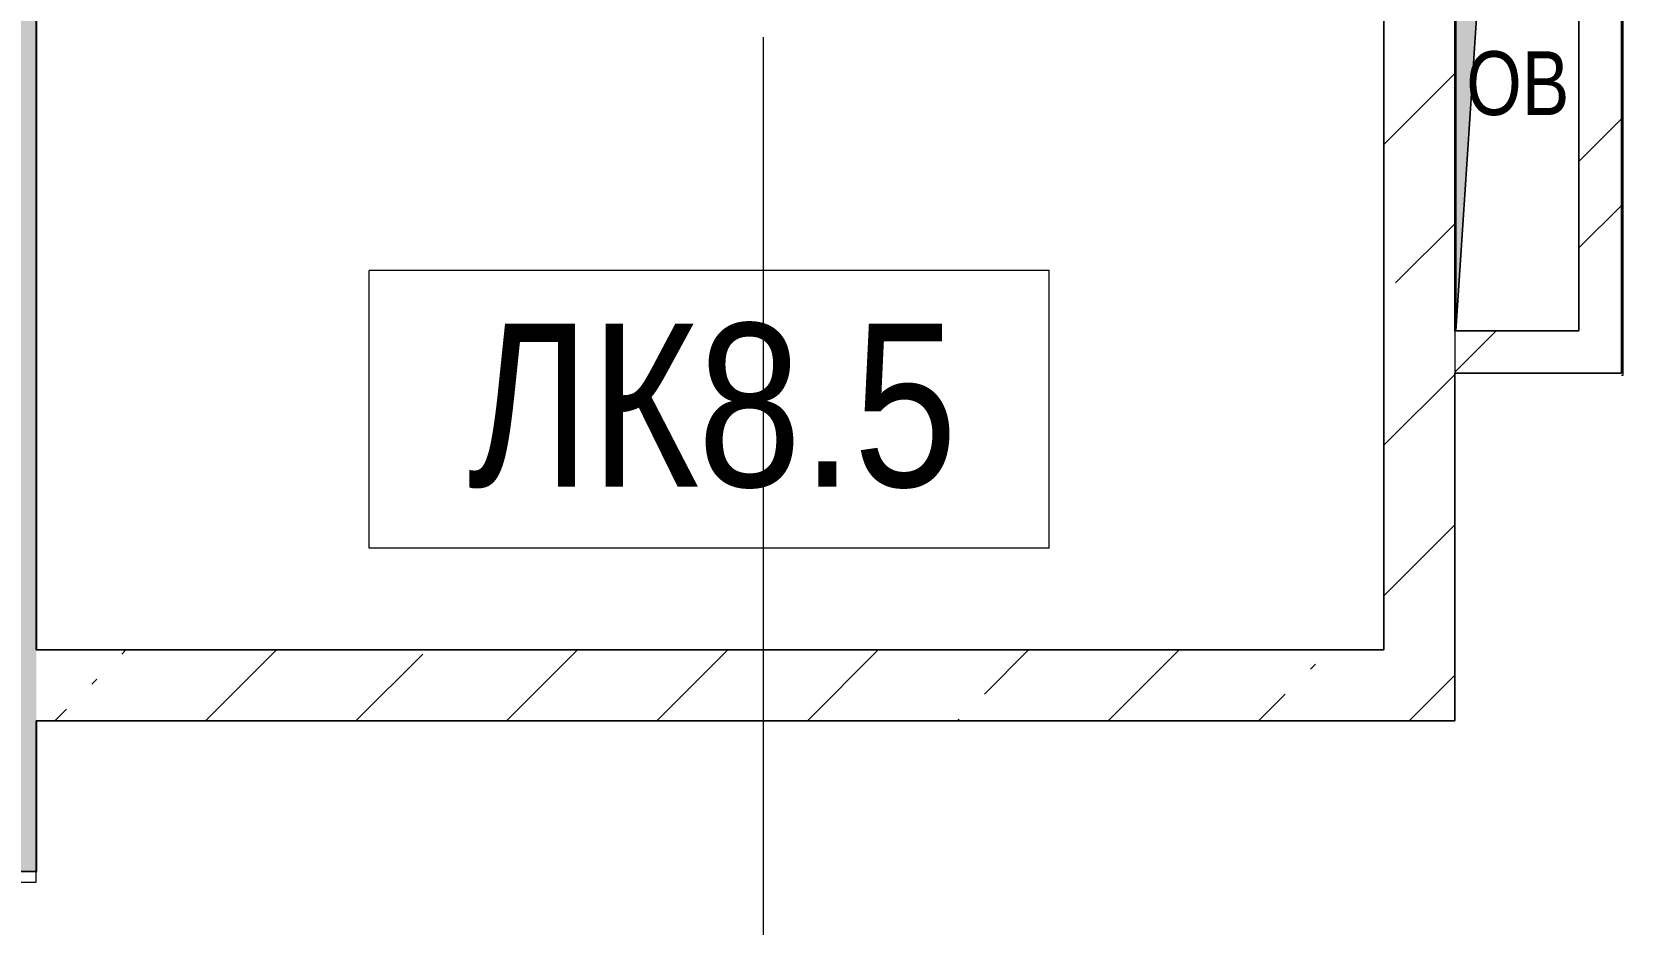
# Model space of a CAD drawing. Header units: millimetres. Extents: x 48966 to 155647, y -43515 to 26217.
# Drawn here: x 104469 to 108957, y -30106 to -27590 of the extents above; entities that cross this region are included whole.
import ezdxf

# ---------------------------------------------------------------- set-up
doc = ezdxf.new("R2010")
doc.units = ezdxf.units.MM
doc.linetypes.add('Осевые', pattern=[6350, 1270, -952.5, 3175, -952.5])
for name, color, linetype, lineweight in [('Двери', 7, 'Continuous', 9), ('Каркас_Импост', 7, 'Continuous', 9), ('Контуры', 7, 'Continuous', 9), ('Марки помещений', 7, 'Continuous', 9), ('Обобщенные модели', 7, 'Continuous', 9), ('Общие ребра', 7, 'Continuous', 9), ('Оси-2', 7, 'Осевые', 9), ('Панель', 7, 'Continuous', 9), ('Перекрытия', 7, 'Continuous', 9), ('Стены-1', 7, 'Continuous', 18), ('Типовые аннотации', 7, 'Continuous', 9), ('Штриховка разреза-1', 7, 'Continuous', 9), ('Элементы узлов', 7, 'Continuous', 9), ('Элементы узлов-1', 7, 'Continuous', 5)]:
    doc.layers.add(name, color=color, linetype=linetype, lineweight=lineweight)
doc.layers.add('Обобщенные модели-2', color=7, linetype='Continuous', lineweight=9, true_color=0xffbc79)
doc.styles.add('Arial', font='Arial.ttf', dxfattribs={"width": 0.8, "height": 180})
doc.styles.add('Arial Narrow_1', font='Arial Narrow.ttf', dxfattribs={"height": 460})
pattern_1 = [(45, (0, 0), (-502.8943, 502.8943), []), (45, (0, 762), (-502.8943, 502.8943), [])]
pattern_2 = [(45, (0, 0), (-424.264, 424.264), [600, -100, 20, -100]), (45, (0, 424), (-424.264, 424.264), [])]

# ---------------------------------------------------------------- blocks, each defined once
blk = doc.blocks.new('Дверь - Однопольная - ДВ14_21х10-6804472-План 5-го этажа на отм_ _12_600')
at = {"layer": 'Двери'}
for p, q in [((-439, 1108), (-479, 1108)), ((-479, 1108), (-479, 150)), ((-439, 150), (-439, 1108)), ((-479, 150), (-439, 150))]:
    blk.add_line(p, q, dxfattribs=at)
blk.add_arc((-479, 150), 958, 360, 90, dxfattribs=at)
at = {"layer": 'Каркас_Импост'}
for p, q in [((-480, 150), (-500, 150)), ((-500, 150), (-500, -150)), ((-480, 110), (-480, 150)), ((500, 150), (480, 150)), ((480, 150), (480, 110)), ((500, -150), (500, 150)), ((-470, 110), (-480, 110)), ((-470, -150), (-470, 110)), ((480, 110), (470, 110)), ((470, 110), (470, -150)), ((-500, -150), (-470, -150)), ((470, -150), (500, -150))]:
    blk.add_line(p, q, dxfattribs=at)
at = {"layer": 'Панель'}
for p, q in [((-479, 1108), (-439, 1108)), ((-479, 150), (-479, 1108)), ((-439, 1108), (-439, 150)), ((-439, 150), (-479, 150))]:
    blk.add_line(p, q, dxfattribs=at)
blk = doc.blocks.new('170_ОтверстиеПрямоугольноеВертикальное - 170_ОтверстиеПрямоугольноеВертикальное-5689286-План 5-го этажа на отм_ _12_600')
at = {"layer": 'Обобщенные модели'}
for p, q in [((-173.7, -700), (-173.7, 700)), ((-173.7, 700), (173.7, 700)), ((173.7, 700), (173.7, -700)), ((173.7, -700), (-173.7, -700))]:
    blk.add_line(p, q, dxfattribs=at)
blk = doc.blocks.new('Марка помещения_Р - Марка помещения-4575829-План 5-го этажа на отм_ _12_600')
at = {"layer": 'Марки помещений'}
for p, q in [((-4.79375, -1.95625), (-4.79375, 1.95625)), ((4.79375, 1.95625), (-4.79375, 1.95625)), ((4.79375, -1.95625), (4.79375, 1.95625)), ((4.79375, -1.95625), (-4.79375, -1.95625))]:
    blk.add_line(p, q, dxfattribs=at)

msp = doc.modelspace()

# ---------------------------------------------------------------- hatches: boundary and pattern name
at = {"layer": 'Штриховка разреза-1'}
h = msp.add_hatch(dxfattribs=at)
h.set_pattern_fill('FP_2', color=256, style=0, pattern_type=2)
h.set_pattern_definition(pattern_2)
h.paths.add_polyline_path([(104181.6, -31381.9), (104481.6, -31381.9), (104481.6, -30957.9), (104181.6, -30957.9), (104181.6, -31380.9)], flags=0)
h.paths.add_polyline_path([(104181.6, -29957.9), (104481.6, -29957.9), (104481.6, -21232.9), (104181.6, -21232.9), (104181.6, -29890.4)], flags=0)
h.paths.add_polyline_path([(104181.6, -19732.9), (104481.6, -19732.9), (104481.6, 9367.1), (104181.6, 9367.1), (104181.6, -18952.3)], flags=0)
h.paths.add_polyline_path([(104181.6, 10867.1), (104481.6, 10867.1), (104481.6, 23867.1), (104181.6, 23867.1), (104181.6, 11567.1)], flags=0)
h = msp.add_hatch(dxfattribs=at)
h.set_pattern_fill('FP_2', color=256, style=0, pattern_type=2)
h.set_pattern_definition(pattern_2)
h.paths.add_polyline_path([(108481.6, -29332.9), (108481.6, -21832.9), (108281.6, -21832.9), (108281.6, -29332.9)], flags=0)
h = msp.add_hatch(dxfattribs=at)
h.set_pattern_fill('FP_4', color=256, style=0, pattern_type=2)
h.set_pattern_definition(pattern_1)
h.paths.add_polyline_path([(108951.5, -28432.7), (108951.5, -27032.7), (108831.5, -27032.7), (108831.5, -28432.7)], flags=0)
h = msp.add_hatch(dxfattribs=at)
h.set_pattern_fill('FP_4', color=256, style=0, pattern_type=2)
h.set_pattern_definition(pattern_1)
h.paths.add_polyline_path([(108481.6, -28552.7), (108951.5, -28552.7), (108951.5, -28432.7), (108481.6, -28432.7)], flags=0)
h = msp.add_hatch(dxfattribs=at)
h.set_pattern_fill('FP_2', color=256, style=0, pattern_type=2)
h.set_pattern_definition(pattern_2)
h.paths.add_polyline_path([(104895.4, -29532.9), (108481.6, -29532.9), (108481.6, -29332.9), (104481.6, -29332.9), (104481.6, -29532.9)], flags=0)
at = {"layer": 'Элементы узлов-1'}
msp.add_hatch(color=256, dxfattribs=at).paths.add_polyline_path([(108484.2, -28432.7), (108571.6, -27120.1), (108831.5, -27032.7), (108484.2, -27032.7), (108484.2, -28085.4)], flags=0)

# ---------------------------------------------------------------- linework, layer by layer
at = {"layer": 'Контуры'}
for p, q in [((104481.6, -29332.9), (104481.6, -24832.9)), ((104481.6, -27227.9), (104481.6, -29332.9)), ((104481.6, -27227.9), (104481.6, -29332.9)), ((104481.6, -27227.9), (104481.6, -29332.9)), ((104481.6, -27532.9), (104481.6, -29332.9)), ((108281.6, -29332.9), (108281.6, -27537.9)), ((108281.6, -29332.9), (108281.6, -27537.9)), ((108281.6, -29332.9), (108281.6, -27537.9)), ((108281.6, -29332.9), (108281.6, -27537.9)), ((104481.6, -29332.9), (108281.6, -29332.9)), ((104481.6, -29332.9), (108281.6, -29332.9)), ((104481.6, -29332.9), (108281.6, -29332.9))]:
    msp.add_line(p, q, dxfattribs=at)
at = {"layer": 'Обобщенные модели-2'}
for p, q in [((108484.2, -27032.9), (108484.2, -28432.7)), ((108484.2, -28432.7), (108830.4, -28432.7))]:
    msp.add_line(p, q, dxfattribs=at)
at = {"layer": 'Общие ребра'}
for p, q in [((104481.6, -29332.9), (104481.6, -21832.9)), ((104481.6, -21832.9), (104481.6, -29332.9)), ((108481.6, -28432.7), (108481.6, -28552.7)), ((104481.6, -29332.9), (104483.6, -29332.9)), ((108281.6, -29332.9), (104483.6, -29332.9)), ((104481.6, -29957.9), (104481.6, -29534.9)), ((104481.6, -29534.9), (104481.6, -29957.9))]:
    msp.add_line(p, q, dxfattribs=at)
at = {"layer": 'Оси-2'}
msp.add_line((106531.6, 25417.1), (106531.6, -41737.8), dxfattribs=at)
at = {"layer": 'Перекрытия'}
for p, q in [((108951.5, -26912.7), (108951.5, -28552.7)), ((108951.5, -28552.7), (108481.6, -28552.7)), ((108481.6, -28552.7), (108481.6, -29532.9)), ((108481.6, -29532.9), (104481.6, -29532.9)), ((104481.6, -29532.9), (104481.6, -29957.9)), ((104481.6, -29957.9), (104181.6, -29957.9))]:
    msp.add_line(p, q, dxfattribs=at)
at = {"layer": 'Стены-1'}
for p, q in [((104483.6, -29330.9), (104483.6, -21834.9)), ((108281.6, -21832.9), (108281.6, -29332.9)), ((108951.5, -26912.8), (108951.5, -28552.7)), ((108956.5, -28557.7), (108956.5, -26912.7)), ((108481.6, -28432.7), (108481.6, -27032.7)), ((108831.5, -27032.7), (108831.5, -28432.7)), ((108951.5, -28432.7), (108951.5, -27032.7)), ((108831.5, -28432.7), (108481.6, -28432.7)), ((108951.5, -28552.7), (108951.5, -28432.7)), ((108481.6, -28552.7), (108951.5, -28552.7)), ((108481.6, -29332.9), (108481.6, -28552.7)), ((108951.5, -28557.7), (108956.5, -28557.7)), ((108481.6, -29532.9), (108481.6, -29332.9)), ((104481.6, -29534.9), (104481.6, -29532.9)), ((104481.6, -29532.9), (108481.6, -29532.9)), ((104483.6, -29957.9), (104483.6, -29534.9)), ((104181.6, -29957.9), (104481.6, -29957.9)), ((104481.6, -29957.9), (104483.6, -29957.9))]:
    msp.add_line(p, q, dxfattribs=at)
at = {"layer": 'Элементы узлов'}
for p, q in [((108484.2, -27032.7), (108484.2, -28432.7)), ((108831.5, -28432.7), (108831.5, -27032.7)), ((108571.6, -27120.1), (108484.2, -28432.7)), ((108484.2, -28432.7), (108571.6, -27120.1)), ((108484.2, -28432.7), (108831.5, -28432.7))]:
    msp.add_line(p, q, dxfattribs=at)

# ---------------------------------------------------------------- block references
at = {"layer": 'Двери', "rotation": 89.99999999999991}
msp.add_blockref('Дверь - Однопольная - ДВ14_21х10-6804472-План 5-го этажа на отм_ _12_600', (104331.6, -30457.9), dxfattribs=at)
at = {"layer": 'Марки помещений', "xscale": 199.9999999999999, "yscale": 199.9999999999999, "zscale": 199.9999999999999}
msp.add_blockref('Марка помещения_Р - Марка помещения-4575829-План 5-го этажа на отм_ _12_600', (106379, -28654.4), dxfattribs=at)
at = {"layer": 'Элементы узлов'}
msp.add_blockref('170_ОтверстиеПрямоугольноеВертикальное - 170_ОтверстиеПрямоугольноеВертикальное-5689286-План 5-го этажа на отм_ _12_600', (108657.9, -27732.7), dxfattribs=at)

# ---------------------------------------------------------------- texts
at = {"layer": 'Марки помещений', "char_height": 460, "attachment_point": 1, "style": 'Arial Narrow_1'}
for s, insert, width in [('ЛК', (105698.2, -28412.5), 785.654), ('8.5', (106346.4, -28412.5), 881.856)]:
    msp.add_mtext(s, dxfattribs=dict(at, insert=insert, width=width))
at = {"layer": 'Типовые аннотации', "insert": (108514.1, -27644.7), "char_height": 180, "width": 359.156, "attachment_point": 1, "style": 'Arial'}
msp.add_mtext('ОВ', dxfattribs=at)

doc.saveas('drawing.dxf')
